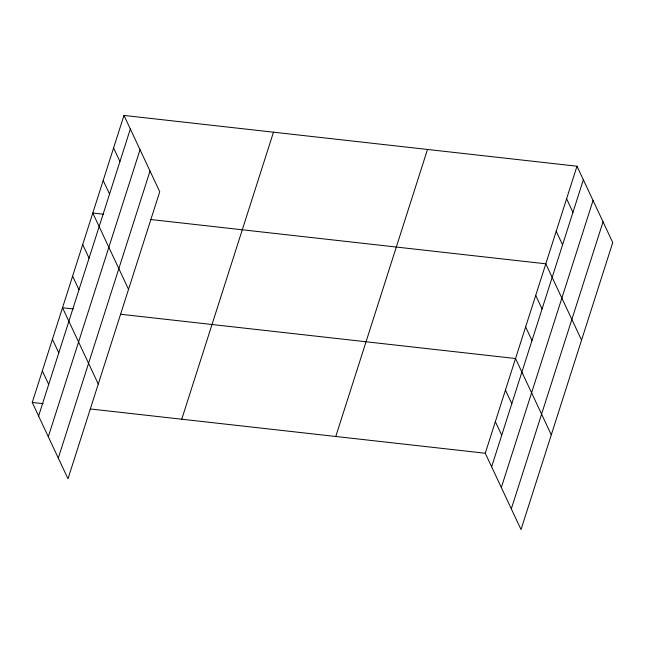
<?xml version="1.0" encoding="UTF-8"?>
<svg xmlns="http://www.w3.org/2000/svg" width="645" height="645" viewBox="0 0 645 645"><rect width="100%" height="100%" fill="white"/><g stroke="black" fill="none" stroke-linecap="round" stroke-linejoin="round"><path stroke-width="0.97" d="M123.977 115.431L159.734 191.758L67.999 478.784L32.25 402.456L123.977 115.431L577.001 166.216L612.75 242.544L521.023 529.569L485.266 453.241L577.001 166.216M38.603 416.025L130.338 129M48.302 436.738L140.038 149.713M58.3 458.071L150.027 171.046M181.745 419.218L273.48 132.193M335.771 436.488L427.506 149.463M491.627 466.811L583.354 179.786M501.326 487.523L593.053 200.498M511.316 508.857L603.051 221.832M103.611 214.237L92.791 213.019L128.54 289.347M150.817 219.526L545.807 263.805L581.564 340.133M73.337 308.955L62.525 307.738L98.274 384.065M120.551 314.244L515.54 358.523L551.29 434.851M32.25 402.456L43.07 403.673M90.276 408.962L485.266 453.241M566.6 198.749L572.953 212.318M556.208 231.281L562.561 244.842M535.721 295.378L542.074 308.947M525.627 326.95L531.988 340.52M505.446 390.096L511.808 403.665M495.36 421.669L501.713 435.238M113.585 147.963L119.938 161.532M103.192 180.495L109.545 194.056M82.705 244.592L89.058 258.161M72.611 276.165L78.964 289.734M52.43 339.31L58.784 352.88M42.344 370.883L48.697 384.452"/></g></svg>
